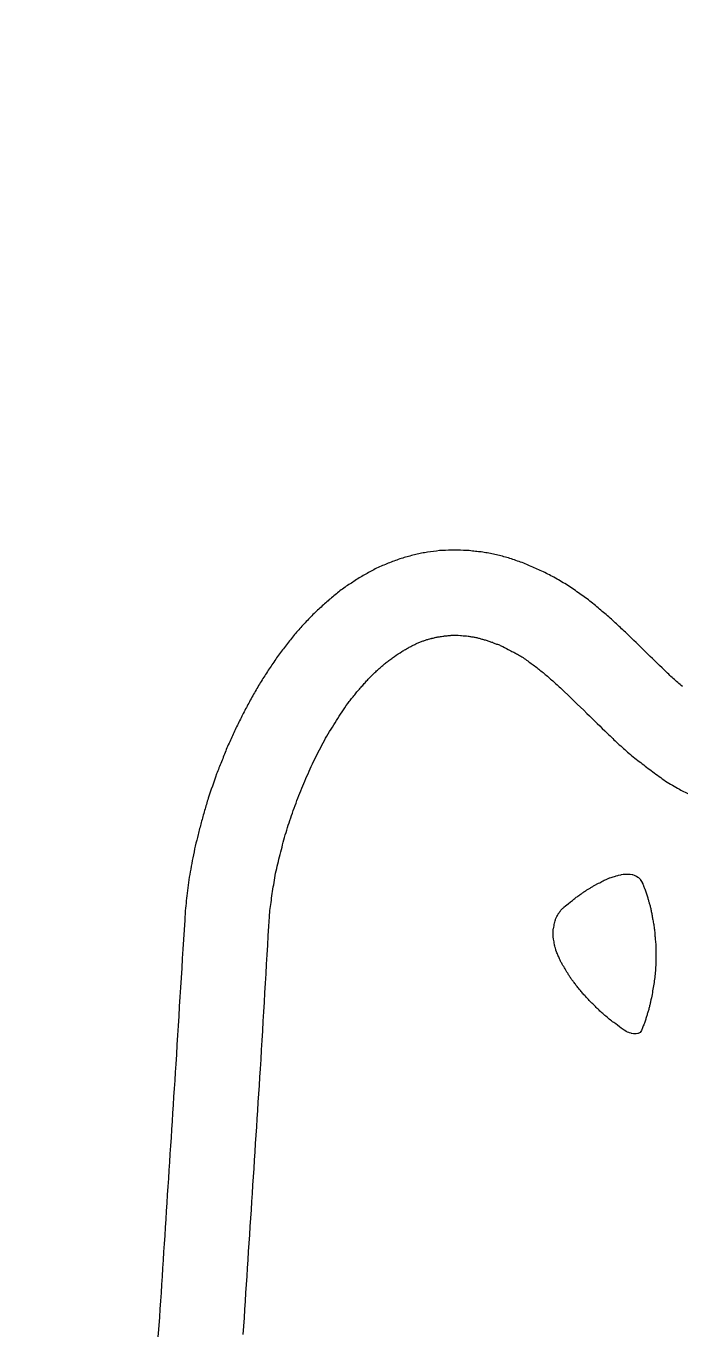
# Model space of a CAD drawing. Extents: x 0 to 790, y 0 to 579.
# Drawn here: x 480.31 to 481.982, y 474.945 to 478.275 of the extents above; entities that cross this region are included whole.
import ezdxf

# ---------------------------------------------------------------- set-up
doc = ezdxf.new("R2010")
doc.units = 0
doc.header["$LTSCALE"] = 10
doc.header["$MEASUREMENT"] = 0
doc.layers.get('0').update_dxf_attribs({"linetype": 'CONTINUOUS'})
doc.layers.add('1', color=7, linetype='CONTINUOUS')

msp = doc.modelspace()

# ---------------------------------------------------------------- linework, layer by layer
at = {"color": 7, "lineweight": -3}
for points in [[(481.2757, 476.9171), (481.2706, 476.9156), (481.2656, 476.9141), (481.2605, 476.9125)], [(481.2902, 476.9213), (481.2853, 476.9199), (481.2805, 476.9185), (481.2757, 476.9171)], [(481.3053, 476.9249), (481.3003, 476.9237), (481.2952, 476.9225), (481.2902, 476.9213)], [(481.3201, 476.9284), (481.3152, 476.9272), (481.3103, 476.926), (481.3053, 476.9249)], [(481.3353, 476.9309), (481.3303, 476.93), (481.3252, 476.9292), (481.3201, 476.9284)], [(481.3657, 476.9351), (481.3555, 476.9337), (481.3454, 476.9323), (481.3353, 476.9309)], [(481.3963, 476.9365), (481.3861, 476.936), (481.3759, 476.9356), (481.3657, 476.9351)], [(481.4115, 476.9365), (481.4065, 476.9365), (481.4014, 476.9365), (481.3963, 476.9365)], [(481.4419, 476.9351), (481.4317, 476.9356), (481.4216, 476.936), (481.4115, 476.9365)], [(481.4574, 476.933), (481.4522, 476.9337), (481.447, 476.9344), (481.4419, 476.9351)], [(481.4725, 476.9316), (481.4675, 476.932), (481.4624, 476.9325), (481.4574, 476.933)], [(481.4877, 476.9291), (481.4827, 476.9299), (481.4776, 476.9308), (481.4725, 476.9316)], [(481.5036, 476.9263), (481.4983, 476.9272), (481.493, 476.9282), (481.4877, 476.9291)], [(481.5188, 476.9228), (481.5137, 476.9239), (481.5086, 476.9251), (481.5036, 476.9263)], [(481.5343, 476.9185), (481.5291, 476.9199), (481.5239, 476.9213), (481.5188, 476.9228)], [(481.5494, 476.9139), (481.5444, 476.9155), (481.5393, 476.917), (481.5343, 476.9185)], [(481.2016, 476.8882), (481.197, 476.8857), (481.1924, 476.8832), (481.1879, 476.8808)], [(481.2164, 476.8952), (481.2115, 476.8929), (481.2065, 476.8905), (481.2016, 476.8882)], [(481.2312, 476.9012), (481.2263, 476.8992), (481.2214, 476.8972), (481.2164, 476.8952)], [(481.2457, 476.9069), (481.2409, 476.905), (481.2361, 476.9031), (481.2312, 476.9012)], [(481.2605, 476.9125), (481.2556, 476.9106), (481.2506, 476.9088), (481.2457, 476.9069)], [(481.565, 476.9083), (481.5598, 476.9102), (481.5546, 476.9121), (481.5494, 476.9139)], [(481.5808, 476.9034), (481.5756, 476.905), (481.5703, 476.9066), (481.565, 476.9083)], [(481.596, 476.8966), (481.591, 476.8989), (481.5859, 476.9011), (481.5808, 476.9034)], [(481.6115, 476.8896), (481.6064, 476.8919), (481.6012, 476.8943), (481.596, 476.8966)], [(481.6271, 476.8829), (481.6219, 476.8851), (481.6167, 476.8874), (481.6115, 476.8896)], [(481.1473, 476.8564), (481.1429, 476.8537), (481.1386, 476.851), (481.1342, 476.8483)], [(481.1603, 476.8656), (481.156, 476.8625), (481.1516, 476.8595), (481.1473, 476.8564)], [(481.1741, 476.873), (481.1695, 476.8705), (481.1649, 476.8681), (481.1603, 476.8656)], [(481.1879, 476.8808), (481.1833, 476.8782), (481.1787, 476.8756), (481.1741, 476.873)], [(481.6581, 476.867), (481.6478, 476.8723), (481.6374, 476.8776), (481.6271, 476.8829)], [(481.6736, 476.8578), (481.6685, 476.8609), (481.6633, 476.864), (481.6581, 476.867)], [(481.6899, 476.8483), (481.6844, 476.8515), (481.679, 476.8547), (481.6736, 476.8578)], [(481.0961, 476.8194), (481.0921, 476.8162), (481.0881, 476.813), (481.0841, 476.8099)], [(481.1085, 476.8296), (481.1044, 476.8262), (481.1002, 476.8228), (481.0961, 476.8194)], [(481.1212, 476.8395), (481.1169, 476.8362), (481.1127, 476.8329), (481.1085, 476.8296)], [(481.1342, 476.8483), (481.1299, 476.8454), (481.1255, 476.8424), (481.1212, 476.8395)], [(481.7054, 476.8381), (481.7002, 476.8415), (481.695, 476.8449), (481.6899, 476.8483)], [(481.7205, 476.8275), (481.7155, 476.831), (481.7104, 476.8346), (481.7054, 476.8381)], [(481.7354, 476.8173), (481.7304, 476.8207), (481.7255, 476.8241), (481.7205, 476.8275)], [(481.7498, 476.8063), (481.745, 476.81), (481.7402, 476.8136), (481.7354, 476.8173)], [(481.0605, 476.7883), (481.0565, 476.7847), (481.0525, 476.7811), (481.0485, 476.7774)], [(481.0721, 476.7993), (481.0683, 476.7956), (481.0644, 476.792), (481.0605, 476.7883)], [(481.0841, 476.8099), (481.0801, 476.8063), (481.0761, 476.8028), (481.0721, 476.7993)], [(481.7639, 476.7947), (481.7592, 476.7986), (481.7545, 476.8025), (481.7498, 476.8063)], [(481.778, 476.7827), (481.7733, 476.7867), (481.7686, 476.7907), (481.7639, 476.7947)], [(481.0256, 476.7538), (481.0218, 476.7499), (481.018, 476.746), (481.0143, 476.7421)], [(481.0369, 476.7658), (481.0331, 476.7618), (481.0293, 476.7578), (481.0256, 476.7538)], [(481.0485, 476.7774), (481.0446, 476.7735), (481.0407, 476.7696), (481.0369, 476.7658)], [(481.7918, 476.7718), (481.7872, 476.7754), (481.7826, 476.7791), (481.778, 476.7827)], [(481.8179, 476.7478), (481.8092, 476.7558), (481.8005, 476.7638), (481.7918, 476.7718)], [(480.9928, 476.7174), (480.9859, 476.7087), (480.9791, 476.7), (480.9723, 476.6913)], [(481.0037, 476.7298), (481.0001, 476.7257), (480.9964, 476.7216), (480.9928, 476.7174)], [(481.0143, 476.7421), (481.0108, 476.738), (481.0072, 476.7339), (481.0037, 476.7298)], [(481.3706, 476.716), (481.3752, 476.7167), (481.3791, 476.7174), (481.3791, 476.7174)], [(481.3791, 476.7174), (481.3836, 476.7174), (481.3875, 476.7181), (481.3875, 476.7181)], [(481.3875, 476.7181), (481.3918, 476.7188), (481.3963, 476.7188), (481.3963, 476.7188)], [(481.4217, 476.7181), (481.4275, 476.7177), (481.4333, 476.7172), (481.439, 476.7167)], [(481.844, 476.7234), (481.8353, 476.7315), (481.8266, 476.7397), (481.8179, 476.7478)], [(481.94, 476.6299), (481.908, 476.6611), (481.876, 476.6923), (481.844, 476.7234)], [(480.9723, 476.6913), (480.9656, 476.6824), (480.9589, 476.6735), (480.9522, 476.6645)], [(481.2789, 476.6829), (481.2822, 476.6847), (481.2855, 476.6866), (481.2887, 476.6885)], [(481.2887, 476.6885), (481.2915, 476.6899), (481.2942, 476.6913), (481.2969, 476.6927)], [(481.2969, 476.6927), (481.2996, 476.694), (481.3023, 476.6953), (481.305, 476.6966)], [(481.305, 476.6966), (481.3077, 476.6978), (481.3104, 476.699), (481.3131, 476.7002)], [(481.3131, 476.7002), (481.3159, 476.7013), (481.3187, 476.7025), (481.3216, 476.7037)], [(481.3216, 476.7037), (481.3243, 476.7046), (481.327, 476.7056), (481.3297, 476.7065)], [(481.3297, 476.7065), (481.3324, 476.7073), (481.3351, 476.7081), (481.3378, 476.709)], [(481.3378, 476.709), (481.342, 476.7097), (481.3459, 476.7111), (481.3459, 476.7111)], [(481.3459, 476.7111), (481.3505, 476.7118), (481.3544, 476.7132), (481.3544, 476.7132)], [(481.3544, 476.7132), (481.3586, 476.7139), (481.3625, 476.7146), (481.3625, 476.7146)], [(481.3625, 476.7146), (481.3671, 476.7153), (481.3706, 476.716), (481.3706, 476.716)], [(481.439, 476.7167), (481.4417, 476.7163), (481.4444, 476.7158), (481.4471, 476.7153)], [(481.4471, 476.7153), (481.4502, 476.7149), (481.4533, 476.7144), (481.4563, 476.7139)], [(481.4563, 476.7139), (481.4593, 476.7132), (481.4622, 476.7125), (481.4651, 476.7118)], [(481.4651, 476.7118), (481.468, 476.7109), (481.4708, 476.7099), (481.4736, 476.709)], [(481.4736, 476.709), (481.4765, 476.7084), (481.4795, 476.7078), (481.4824, 476.7072)], [(481.4824, 476.7072), (481.4856, 476.706), (481.4888, 476.7049), (481.4919, 476.7037)], [(481.4919, 476.7037), (481.4949, 476.7027), (481.4978, 476.7018), (481.5008, 476.7009)], [(481.5008, 476.7009), (481.5036, 476.6997), (481.5064, 476.6985), (481.5092, 476.6973)], [(481.5092, 476.6973), (481.5124, 476.6963), (481.5156, 476.6952), (481.5188, 476.6942)], [(481.5188, 476.6942), (481.5217, 476.6927), (481.5246, 476.6913), (481.5276, 476.6899)], [(481.5276, 476.6899), (481.5337, 476.6866), (481.5398, 476.6833), (481.5459, 476.68)], [(480.9522, 476.6645), (480.9458, 476.6552), (480.9395, 476.6459), (480.9331, 476.6367)], [(481.2231, 476.6437), (481.2261, 476.6462), (481.229, 476.6486), (481.2319, 476.6511)], [(481.2319, 476.6511), (481.2351, 476.6535), (481.2383, 476.6558), (481.2415, 476.6582)], [(481.2415, 476.6582), (481.2445, 476.6604), (481.2476, 476.6626), (481.2506, 476.6649)], [(481.2506, 476.6649), (481.257, 476.6691), (481.2633, 476.6733), (481.2697, 476.6776)], [(481.2697, 476.6776), (481.2728, 476.6793), (481.2758, 476.6811), (481.2789, 476.6829)], [(481.5459, 476.68), (481.5491, 476.6785), (481.5523, 476.677), (481.5554, 476.6755)], [(481.5554, 476.6755), (481.5585, 476.6738), (481.5616, 476.6722), (481.5646, 476.6705)], [(481.5646, 476.6705), (481.5685, 476.6683), (481.5724, 476.6661), (481.5763, 476.6638)], [(481.5763, 476.6638), (481.5803, 476.661), (481.5843, 476.6582), (481.5883, 476.6553)], [(481.5883, 476.6553), (481.592, 476.6526), (481.5958, 476.6499), (481.5995, 476.6472)], [(480.9331, 476.6367), (480.927, 476.6272), (480.9209, 476.6178), (480.9148, 476.6084)], [(481.1882, 476.6113), (481.191, 476.6141), (481.1938, 476.6169), (481.1967, 476.6197)], [(481.1967, 476.6197), (481.1995, 476.6224), (481.2023, 476.6251), (481.2051, 476.6278)], [(481.2051, 476.6278), (481.2081, 476.6305), (481.211, 476.6332), (481.214, 476.6359)], [(481.214, 476.6359), (481.217, 476.6385), (481.2201, 476.6411), (481.2231, 476.6437)], [(481.5995, 476.6472), (481.6034, 476.6444), (481.6073, 476.6416), (481.6112, 476.6388)], [(481.6112, 476.6388), (481.6148, 476.6358), (481.6185, 476.6329), (481.6221, 476.6299)], [(481.6221, 476.6299), (481.6258, 476.6271), (481.6294, 476.6243), (481.6331, 476.6215)], [(481.6331, 476.6215), (481.6403, 476.6151), (481.6476, 476.6088), (481.6549, 476.6024)], [(481.9626, 476.6084), (481.955, 476.6156), (481.9475, 476.6228), (481.94, 476.6299)], [(480.9148, 476.6084), (480.9089, 476.5988), (480.903, 476.5891), (480.8972, 476.5795)], [(481.1635, 476.5837), (481.1662, 476.5869), (481.1689, 476.5901), (481.1716, 476.5933)], [(481.1716, 476.5933), (481.1743, 476.5963), (481.177, 476.5994), (481.1797, 476.6024)], [(481.1797, 476.6024), (481.1826, 476.6054), (481.1854, 476.6083), (481.1882, 476.6113)], [(481.6549, 476.6024), (481.6623, 476.5957), (481.6697, 476.589), (481.6772, 476.5823)], [(481.9862, 476.588), (481.9783, 476.5948), (481.9704, 476.6016), (481.9626, 476.6084)], [(480.8972, 476.5795), (480.8916, 476.5694), (480.8861, 476.5593), (480.8806, 476.5492)], [(481.1314, 476.5446), (481.1341, 476.548), (481.1368, 476.5514), (481.1395, 476.5548)], [(481.1395, 476.5548), (481.1421, 476.558), (481.1447, 476.5612), (481.1473, 476.5643)], [(481.1473, 476.5643), (481.1498, 476.5676), (481.1522, 476.5709), (481.1547, 476.5742)], [(481.1547, 476.5742), (481.1576, 476.5774), (481.1606, 476.5806), (481.1635, 476.5837)], [(481.6772, 476.5823), (481.6988, 476.5614), (481.7204, 476.5405), (481.7421, 476.5195)], [(480.8647, 476.5195), (480.8597, 476.5094), (480.8546, 476.4993), (480.8495, 476.4892)], [(480.8806, 476.5492), (480.8753, 476.5393), (480.87, 476.5294), (480.8647, 476.5195)], [(481.1025, 476.5012), (481.1073, 476.5085), (481.1121, 476.5158), (481.1169, 476.5231)], [(481.1169, 476.5231), (481.1218, 476.5302), (481.1266, 476.5374), (481.1314, 476.5446)], [(481.7421, 476.5195), (481.7596, 476.5024), (481.7771, 476.4852), (481.7946, 476.468)], [(480.8495, 476.4892), (480.8447, 476.479), (480.8399, 476.4687), (480.8351, 476.4585)], [(481.0887, 476.479), (481.0933, 476.4864), (481.0979, 476.4938), (481.1025, 476.5012)], [(480.8351, 476.4585), (480.8305, 476.4482), (480.8259, 476.4378), (480.8213, 476.4275)], [(481.0623, 476.432), (481.0665, 476.4399), (481.0707, 476.4478), (481.075, 476.4557)], [(481.075, 476.4557), (481.0795, 476.4634), (481.0841, 476.4712), (481.0887, 476.479)], [(481.7946, 476.468), (481.8036, 476.4596), (481.8125, 476.4511), (481.8214, 476.4426)], [(480.8213, 476.4275), (480.8172, 476.4169), (480.8131, 476.4063), (480.809, 476.3957)], [(481.0499, 476.4088), (481.054, 476.4165), (481.0581, 476.4243), (481.0623, 476.432)], [(481.8214, 476.4426), (481.8308, 476.4343), (481.8403, 476.4259), (481.8497, 476.4176)], [(481.8497, 476.4176), (481.8546, 476.4135), (481.8595, 476.4093), (481.8645, 476.4052)], [(480.809, 476.3957), (480.8047, 476.3854), (480.8005, 476.375), (480.7963, 476.3647)], [(481.0383, 476.3841), (481.0422, 476.3923), (481.046, 476.4005), (481.0499, 476.4088)], [(481.8645, 476.4052), (481.8746, 476.3975), (481.8847, 476.3897), (481.8948, 476.3819)], [(480.7963, 476.3647), (480.7892, 476.344), (480.7822, 476.3233), (480.7751, 476.3026)], [(481.0164, 476.3343), (481.02, 476.3426), (481.0237, 476.3508), (481.0273, 476.359)], [(481.0273, 476.359), (481.031, 476.3674), (481.0346, 476.3757), (481.0383, 476.3841)], [(481.8948, 476.3819), (481.9, 476.3781), (481.9052, 476.3742), (481.9103, 476.3703)], [(481.9103, 476.3703), (481.9157, 476.3663), (481.9212, 476.3623), (481.9266, 476.3583)], [(481.9266, 476.3583), (481.932, 476.3544), (481.9374, 476.3505), (481.9428, 476.3467)], [(481.0065, 476.3096), (481.0098, 476.3179), (481.0131, 476.3261), (481.0164, 476.3343)], [(481.9428, 476.3467), (481.9487, 476.3433), (481.9546, 476.3398), (481.9604, 476.3364)], [(481.9604, 476.3364), (481.9664, 476.3328), (481.9724, 476.3291), (481.9784, 476.3255)], [(481.9784, 476.3255), (481.988, 476.3207), (481.9975, 476.3159), (482.007, 476.311)], [(480.7751, 476.3026), (480.772, 476.2922), (480.769, 476.2819), (480.7659, 476.2715)], [(480.997, 476.2839), (481.0002, 476.2925), (481.0033, 476.301), (481.0065, 476.3096)], [(480.7659, 476.2715), (480.763, 476.2612), (480.76, 476.2508), (480.7571, 476.2405)], [(480.9797, 476.2338), (480.9824, 476.242), (480.9851, 476.2502), (480.9878, 476.2585)], [(480.9878, 476.2585), (480.9909, 476.2669), (480.9939, 476.2754), (480.997, 476.2839)], [(480.7571, 476.2405), (480.7545, 476.2304), (480.7519, 476.2203), (480.7493, 476.2101)], [(480.972, 476.2091), (480.9745, 476.2173), (480.9771, 476.2255), (480.9797, 476.2338)], [(480.7493, 476.2101), (480.7469, 476.2003), (480.7444, 476.1904), (480.7419, 476.1805)], [(480.9652, 476.184), (480.9675, 476.1924), (480.9697, 476.2007), (480.972, 476.2091)], [(480.7419, 476.1805), (480.7399, 476.1706), (480.7379, 476.1608), (480.7359, 476.1509)], [(480.9529, 476.1354), (480.9548, 476.1434), (480.9567, 476.1513), (480.9585, 476.1593)], [(480.9585, 476.1593), (480.9608, 476.1676), (480.963, 476.1758), (480.9652, 476.184)], [(480.7303, 476.1219), (480.7288, 476.1128), (480.7272, 476.1036), (480.7257, 476.0944)], [(480.7359, 476.1509), (480.7341, 476.1412), (480.7322, 476.1316), (480.7303, 476.1219)], [(480.9473, 476.111), (480.9491, 476.1191), (480.951, 476.1272), (480.9529, 476.1354)], [(480.7257, 476.0944), (480.7245, 476.0853), (480.7234, 476.0761), (480.7222, 476.0669)], [(480.9391, 476.0648), (480.9406, 476.0724), (480.942, 476.0801), (480.9434, 476.0877)], [(480.9434, 476.0877), (480.9447, 476.0955), (480.946, 476.1033), (480.9473, 476.111)], [(481.7686, 476.0843), (481.7709, 476.0852), (481.7731, 476.086), (481.7753, 476.0868)], [(481.7753, 476.0868), (481.7771, 476.088), (481.7789, 476.0892), (481.7806, 476.0903)], [(481.7806, 476.0903), (481.7825, 476.0913), (481.7844, 476.0922), (481.7863, 476.0932)], [(481.7863, 476.0932), (481.788, 476.0939), (481.7898, 476.0946), (481.7916, 476.0953)], [(481.7916, 476.0953), (481.7965, 476.0974), (481.8011, 476.0995), (481.8011, 476.0995)], [(481.8011, 476.0995), (481.8057, 476.1006), (481.8096, 476.102), (481.8096, 476.102)], [(481.8096, 476.102), (481.8138, 476.1034), (481.8173, 476.1048), (481.8173, 476.1048)], [(481.8173, 476.1048), (481.8208, 476.1055), (481.8233, 476.1062), (481.8233, 476.1062)], [(481.8233, 476.1062), (481.8282, 476.1069), (481.8304, 476.1076), (481.8304, 476.1076)], [(481.8304, 476.1076), (481.8346, 476.1083), (481.8353, 476.109), (481.8353, 476.109)], [(481.8353, 476.109), (481.8412, 476.109), (481.8471, 476.109), (481.8529, 476.109)], [(481.8529, 476.109), (481.8575, 476.1076), (481.8586, 476.1076), (481.8586, 476.1076)], [(481.8586, 476.1076), (481.8632, 476.1062), (481.8642, 476.1055), (481.8642, 476.1055)], [(481.8642, 476.1055), (481.8681, 476.1034), (481.8692, 476.1034), (481.8692, 476.1034)], [(481.8692, 476.1034), (481.8745, 476.1002), (481.8748, 476.0995), (481.8748, 476.0995)], [(481.8748, 476.0995), (481.8794, 476.0946), (481.8794, 476.0939), (481.8794, 476.0939)], [(481.8794, 476.0939), (481.8829, 476.0889), (481.8829, 476.0882), (481.8829, 476.0882)], [(481.8829, 476.0882), (481.8847, 476.0836), (481.8854, 476.0836), (481.8854, 476.0836)], [(480.7222, 476.0669), (480.7211, 476.0582), (480.7201, 476.0495), (480.719, 476.0408)], [(480.9363, 476.0422), (480.9373, 476.0497), (480.9382, 476.0573), (480.9391, 476.0648)], [(481.7111, 476.0469), (481.7138, 476.0488), (481.7165, 476.0507), (481.7192, 476.0526)], [(481.7192, 476.0526), (481.7219, 476.0546), (481.7246, 476.0566), (481.7274, 476.0586)], [(481.7274, 476.0586), (481.7297, 476.0602), (481.7321, 476.0619), (481.7344, 476.0635)], [(481.7344, 476.0635), (481.737, 476.0652), (481.7396, 476.0668), (481.7422, 476.0685)], [(481.7422, 476.0685), (481.7444, 476.0698), (481.7466, 476.0711), (481.7489, 476.0723)], [(481.7489, 476.0723), (481.7512, 476.0738), (481.7536, 476.0752), (481.7559, 476.0766)], [(481.7559, 476.0766), (481.7582, 476.078), (481.7604, 476.0794), (481.7626, 476.0808)], [(481.7626, 476.0808), (481.7646, 476.082), (481.7666, 476.0832), (481.7686, 476.0843)], [(481.8854, 476.0836), (481.8865, 476.0808), (481.8868, 476.0787), (481.8868, 476.0787)], [(481.8868, 476.0787), (481.8875, 476.0766), (481.89, 476.0716), (481.89, 476.0716)], [(481.89, 476.0716), (481.8923, 476.0646), (481.8947, 476.0575), (481.897, 476.0505)], [(480.719, 476.0408), (480.7182, 476.0323), (480.7174, 476.0239), (480.7165, 476.0154)], [(480.9314, 476.0002), (480.932, 476.0071), (480.9326, 476.0139), (480.9331, 476.0207)], [(480.9331, 476.0207), (480.9342, 476.0279), (480.9353, 476.035), (480.9363, 476.0422)], [(481.6737, 476.0138), (481.6773, 476.018), (481.678, 476.0194), (481.678, 476.0194)], [(481.678, 476.0194), (481.6822, 476.023), (481.6833, 476.0244), (481.6833, 476.0244)], [(481.6833, 476.0244), (481.6854, 476.0265), (481.703, 476.0402), (481.703, 476.0402)], [(481.703, 476.0402), (481.7057, 476.0425), (481.7084, 476.0447), (481.7111, 476.0469)], [(481.897, 476.0505), (481.8977, 476.0477), (481.8985, 476.0448), (481.8992, 476.042)], [(481.8992, 476.042), (481.9, 476.0395), (481.9008, 476.0371), (481.9016, 476.0346)], [(481.9016, 476.0346), (481.9024, 476.0317), (481.9033, 476.0287), (481.9041, 476.0258)], [(481.9041, 476.0258), (481.9048, 476.0225), (481.9055, 476.0192), (481.9062, 476.0159)], [(480.7165, 476.0154), (480.7084, 475.8849), (480.7003, 475.7544), (480.6922, 475.6238)], [(480.9085, 475.6115), (480.9161, 475.7411), (480.9237, 475.8707), (480.9314, 476.0002)], [(481.6586, 475.9796), (481.6593, 475.9842), (481.66, 475.9863), (481.66, 475.9863)], [(481.66, 475.9863), (481.6617, 475.9912), (481.6621, 475.994), (481.6621, 475.994)], [(481.6621, 475.994), (481.6633, 475.9963), (481.6644, 475.9985), (481.6656, 476.0007)], [(481.6656, 476.0007), (481.6677, 476.005), (481.6691, 476.0071), (481.6691, 476.0071)], [(481.6691, 476.0071), (481.672, 476.0113), (481.6737, 476.0138), (481.6737, 476.0138)], [(481.9062, 476.0159), (481.9069, 476.0125), (481.9076, 476.0091), (481.9083, 476.0057)], [(481.9083, 476.0057), (481.9089, 476.002), (481.9095, 475.9984), (481.9101, 475.9947)], [(481.9101, 475.9947), (481.9108, 475.9909), (481.9115, 475.987), (481.9122, 475.9831)], [(481.6564, 475.9665), (481.6568, 475.9704), (481.6575, 475.9725), (481.6575, 475.9725)], [(481.6564, 475.9513), (481.6564, 475.9564), (481.6564, 475.9615), (481.6564, 475.9665)], [(481.6575, 475.9725), (481.6582, 475.9775), (481.6586, 475.9796), (481.6586, 475.9796)], [(481.9122, 475.9831), (481.9129, 475.9789), (481.9136, 475.9746), (481.9143, 475.9704)], [(481.9143, 475.9704), (481.9148, 475.966), (481.9153, 475.9617), (481.9157, 475.9573)], [(481.9157, 475.9573), (481.916, 475.953), (481.9162, 475.9486), (481.9164, 475.9443)], [(481.6568, 475.9429), (481.6564, 475.9471), (481.6564, 475.9513), (481.6564, 475.9513)], [(481.6582, 475.9362), (481.6577, 475.9384), (481.6573, 475.9406), (481.6568, 475.9429)], [(481.6593, 475.9291), (481.6589, 475.9315), (481.6586, 475.9338), (481.6582, 475.9362)], [(481.6614, 475.9217), (481.6596, 475.9263), (481.6593, 475.9291), (481.6593, 475.9291)], [(481.6628, 475.9161), (481.6621, 475.9182), (481.6614, 475.9217), (481.6614, 475.9217)], [(481.9164, 475.9443), (481.9169, 475.9397), (481.9174, 475.9351), (481.9179, 475.9305)], [(481.9179, 475.9305), (481.9181, 475.9207), (481.9183, 475.9108), (481.9186, 475.9009)], [(481.6649, 475.9104), (481.6631, 475.9147), (481.6628, 475.9161), (481.6628, 475.9161)], [(481.6667, 475.9051), (481.6661, 475.9069), (481.6655, 475.9087), (481.6649, 475.9104)], [(481.6699, 475.8981), (481.6684, 475.9016), (481.6667, 475.9051), (481.6667, 475.9051)], [(481.6737, 475.8893), (481.6716, 475.8942), (481.6699, 475.8981), (481.6699, 475.8981)], [(481.6766, 475.8836), (481.6756, 475.8855), (481.6747, 475.8874), (481.6737, 475.8893)], [(481.9186, 475.9009), (481.9183, 475.8906), (481.9181, 475.8802), (481.9178, 475.8699)], [(481.6794, 475.879), (481.6784, 475.8806), (481.6775, 475.8821), (481.6766, 475.8836)], [(481.6829, 475.8727), (481.6817, 475.8748), (481.6806, 475.8769), (481.6794, 475.879)], [(481.6864, 475.867), (481.6853, 475.8689), (481.6841, 475.8708), (481.6829, 475.8727)], [(481.69, 475.8603), (481.6888, 475.8626), (481.6876, 475.8648), (481.6864, 475.867)], [(481.6945, 475.854), (481.693, 475.8561), (481.6915, 475.8582), (481.69, 475.8603)], [(481.6988, 475.8466), (481.6974, 475.849), (481.696, 475.8515), (481.6945, 475.854)], [(481.9164, 475.8533), (481.9157, 475.8477), (481.915, 475.8422), (481.9143, 475.8367)], [(481.9178, 475.8699), (481.9174, 475.8643), (481.9169, 475.8588), (481.9164, 475.8533)], [(481.7041, 475.8388), (481.7023, 475.8414), (481.7005, 475.844), (481.6988, 475.8466)], [(481.7097, 475.8321), (481.7078, 475.8343), (481.706, 475.8366), (481.7041, 475.8388)], [(481.7157, 475.8236), (481.7137, 475.8265), (481.7117, 475.8293), (481.7097, 475.8321)], [(481.7221, 475.8155), (481.7199, 475.8182), (481.7178, 475.8209), (481.7157, 475.8236)], [(481.9115, 475.8198), (481.9106, 475.8138), (481.9096, 475.8078), (481.9087, 475.8018)], [(481.9143, 475.8367), (481.9134, 475.831), (481.9124, 475.8254), (481.9115, 475.8198)], [(481.7291, 475.8071), (481.7268, 475.8099), (481.7244, 475.8127), (481.7221, 475.8155)], [(481.7365, 475.7989), (481.7341, 475.8017), (481.7316, 475.8044), (481.7291, 475.8071)], [(481.7443, 475.7908), (481.7417, 475.7935), (481.7391, 475.7962), (481.7365, 475.7989)], [(481.7524, 475.7817), (481.7497, 475.7847), (481.747, 475.7878), (481.7443, 475.7908)], [(481.9087, 475.8018), (481.9074, 475.7958), (481.9061, 475.7898), (481.9048, 475.7838)], [(481.7616, 475.7735), (481.7585, 475.7763), (481.7555, 475.779), (481.7524, 475.7817)], [(481.7707, 475.7637), (481.7677, 475.767), (481.7646, 475.7703), (481.7616, 475.7735)], [(481.7803, 475.7548), (481.7771, 475.7578), (481.7739, 475.7607), (481.7707, 475.7637)], [(481.7909, 475.746), (481.7873, 475.749), (481.7838, 475.7519), (481.7803, 475.7548)], [(481.8981, 475.7563), (481.897, 475.7533), (481.896, 475.7504), (481.8949, 475.7474)], [(481.9006, 475.7658), (481.8997, 475.7626), (481.8989, 475.7594), (481.8981, 475.7563)], [(481.903, 475.775), (481.9022, 475.7719), (481.9014, 475.7688), (481.9006, 475.7658)], [(481.9048, 475.7838), (481.9042, 475.7808), (481.9036, 475.7779), (481.903, 475.775)], [(481.8021, 475.7362), (481.7984, 475.7394), (481.7946, 475.7427), (481.7909, 475.746)], [(481.8138, 475.728), (481.8099, 475.7307), (481.806, 475.7334), (481.8021, 475.7362)], [(481.8297, 475.7157), (481.8258, 475.7185), (481.8138, 475.728), (481.8138, 475.728)], [(481.8854, 475.7189), (481.8842, 475.7157), (481.883, 475.7125), (481.8819, 475.7093)], [(481.8889, 475.7287), (481.8878, 475.7255), (481.8866, 475.7222), (481.8854, 475.7189)], [(481.8925, 475.7383), (481.8913, 475.7351), (481.8901, 475.7319), (481.8889, 475.7287)], [(481.8949, 475.7474), (481.8941, 475.7444), (481.8933, 475.7413), (481.8925, 475.7383)], [(481.8374, 475.71), (481.8339, 475.7129), (481.8297, 475.7157), (481.8297, 475.7157)], [(481.8427, 475.7072), (481.8395, 475.7093), (481.8374, 475.71), (481.8374, 475.71)], [(481.8494, 475.7044), (481.8445, 475.7058), (481.8427, 475.7072), (481.8427, 475.7072)], [(481.8551, 475.7026), (481.8508, 475.704), (481.8494, 475.7044), (481.8494, 475.7044)], [(481.8614, 475.7012), (481.8565, 475.7019), (481.8551, 475.7026), (481.8551, 475.7026)], [(481.8667, 475.7012), (481.8649, 475.7012), (481.8632, 475.7012), (481.8614, 475.7012)], [(481.8723, 475.7019), (481.8674, 475.7012), (481.8667, 475.7012), (481.8667, 475.7012)], [(481.878, 475.7044), (481.8727, 475.7019), (481.8723, 475.7019), (481.8723, 475.7019)], [(481.8819, 475.7093), (481.8806, 475.7077), (481.8793, 475.706), (481.878, 475.7044)], [(480.6922, 475.6238), (480.6779, 475.4013), (480.6635, 475.1789), (480.6492, 474.9564)], [(480.8647, 474.9334), (480.8793, 475.1595), (480.8939, 475.3855), (480.9085, 475.6115)], [(480.6492, 474.9564), (480.6394, 474.8504), (480.6296, 474.7445), (480.6199, 474.6385)]]:
    msp.add_open_spline(points, degree=3, dxfattribs=at)
msp.add_open_spline([(481.3963, 476.7188), (481.4021, 476.7188), (481.4079, 476.7188), (481.4136, 476.7188), (481.4175, 476.7188), (481.4217, 476.7181), (481.4217, 476.7181)], degree=3, knots=[182.797081, 182.797081, 182.797081, 182.797081, 182.846081, 182.846081, 182.846081, 183.846081, 183.846081, 183.846081, 183.846081], dxfattribs=at)
at = {"layer": '1', "color": 7, "linetype": 'Continuous', "lineweight": -3}
for points, knots in [([(485.2664, 500.2024), (485.2628, 500.2011), (485.2556, 500.1986), (485.2391, 500.1932), (485.2164, 500.1859), (485.1714, 500.1722), (485.1171, 500.1571), (485.0542, 500.141), (485.0033, 500.1286), (484.9513, 500.1166), (484.8958, 500.1044), (484.8364, 500.092), (484.7731, 500.0794), (484.6764, 500.061), (484.5393, 500.0369), (484.3514, 500.0069), (484.1445, 499.9769), (483.9186, 499.9468), (483.6527, 499.9141), (483.3402, 499.8788), (482.9738, 499.8411), (482.5758, 499.8035), (482.147, 499.7661), (481.688, 499.729), (481.1994, 499.6922), (480.6818, 499.6557), (480.2168, 499.6251), (479.8189, 499.6001), (479.4988, 499.5806), (479.1742, 499.5614), (478.8455, 499.5425), (478.5132, 499.5239), (478.1778, 499.5057), (477.8395, 499.4878), (477.4989, 499.4703), (477.1563, 499.453), (476.8119, 499.4361), (476.4662, 499.4195), (476.1195, 499.4033), (475.772, 499.3873), (475.4239, 499.3716), (475.0757, 499.3562), (474.7274, 499.3411), (474.3795, 499.3262), (474.032, 499.3117), (473.6853, 499.2973), (473.3395, 499.2833), (472.9947, 499.2695), (472.6512, 499.2559), (472.309, 499.2425), (471.9684, 499.2294), (471.6294, 499.2164), (471.2922, 499.2037), (470.957, 499.1912), (470.6239, 499.1788), (470.2929, 499.1666), (469.9642, 499.1546), (469.6379, 499.1428), (469.3141, 499.1311), (468.9801, 499.1191), (468.6333, 499.1066), (468.2707, 499.0936), (467.9023, 499.0803), (467.5279, 499.0668), (467.1476, 499.0529), (466.7613, 499.0388), (466.369, 499.0243), (465.9707, 499.0095), (465.5665, 498.9943), (465.1561, 498.9788), (464.7397, 498.9628), (464.3171, 498.9463), (463.8883, 498.9294), (463.4534, 498.912), (463.0123, 498.894), (462.5649, 498.8755), (462.1113, 498.8563), (461.6514, 498.8366), (461.1852, 498.8161), (460.7128, 498.7949), (460.2341, 498.773), (459.7491, 498.7503), (459.2579, 498.7268), (458.7604, 498.7024), (458.2567, 498.6771), (457.7466, 498.6509), (457.2301, 498.6237), (456.7071, 498.5955), (456.2737, 498.5715), (455.9315, 498.5523), (455.6822, 498.5385), (455.4311, 498.5245), (455.1781, 498.5106), (454.9232, 498.4965), (454.6665, 498.4825), (454.4079, 498.4684), (454.1475, 498.4543), (453.8852, 498.4401), (453.6211, 498.426), (453.3552, 498.4118), (453.0876, 498.3976), (452.8182, 498.3835), (452.5471, 498.3693), (452.2743, 498.3551), (451.9999, 498.3409), (451.7238, 498.3267), (451.4462, 498.3126), (451.167, 498.2985), (450.8863, 498.2844), (450.6041, 498.2703), (450.3205, 498.2563), (450.0354, 498.2423), (449.7488, 498.2283), (449.4607, 498.2144), (449.171, 498.2006), (448.8796, 498.1868), (448.5863, 498.173), (448.2911, 498.1593), (447.9939, 498.1456), (447.6945, 498.132), (447.3929, 498.1185), (447.0889, 498.105), (446.7825, 498.0916), (446.4734, 498.0782), (446.1617, 498.0649), (445.8471, 498.0517), (445.5299, 498.0385), (445.2101, 498.0254), (444.8884, 498.0124), (444.5651, 497.9995), (444.2408, 497.9867), (443.9158, 497.974), (443.5909, 497.9614), (443.2663, 497.949), (442.8707, 497.934), (442.4094, 497.9164), (441.8881, 497.8963), (441.384, 497.8764), (440.8944, 497.8567), (440.4136, 497.8372), (439.9341, 497.8177), (439.4487, 497.7982), (438.9506, 497.7786), (438.434, 497.7588), (437.8932, 497.7386), (437.3235, 497.7181), (436.7255, 497.6972), (436.1066, 497.6762), (435.4805, 497.655), (434.8604, 497.6341), (434.2533, 497.6133), (433.6599, 497.5928), (433.0773, 497.5724), (432.5032, 497.5521), (431.9367, 497.5317), (431.3779, 497.5112), (430.8273, 497.4903), (430.2853, 497.4691), (429.7521, 497.4473), (429.2276, 497.4249), (428.7118, 497.4018), (428.2046, 497.378), (427.706, 497.3533), (427.2157, 497.3277), (426.7338, 497.3011), (426.2602, 497.2735), (425.7948, 497.2447), (425.3377, 497.2148), (424.8889, 497.1837), (424.4484, 497.1513), (424.0163, 497.1177), (423.5927, 497.0827), (423.1777, 497.0464), (422.7712, 497.0089), (422.3733, 496.97), (421.9839, 496.9298), (421.6029, 496.8883), (421.23, 496.8454), (420.865, 496.8011), (420.5078, 496.7554), (420.1582, 496.7085), (419.8165, 496.6602), (419.4827, 496.6107), (419.1571, 496.56), (418.84, 496.5083), (418.5315, 496.4556), (418.2317, 496.402), (417.9407, 496.3476), (417.6584, 496.2925), (417.3847, 496.2367), (417.1194, 496.1803), (416.8625, 496.1235), (416.5522, 496.052), (416.1884, 495.9639), (415.7711, 495.8565), (415.3612, 495.7442), (414.9588, 495.6271), (414.564, 495.5051), (414.1768, 495.3782), (413.7974, 495.2462), (413.4258, 495.1093), (413.0623, 494.9674), (412.7069, 494.8205), (412.3598, 494.6688), (412.021, 494.5123), (411.6907, 494.3512), (411.3689, 494.1854), (411.0558, 494.0153), (410.7512, 493.8408), (410.4554, 493.6623), (410.1683, 493.4798), (409.89, 493.2937), (409.6204, 493.1043), (409.3596, 492.9118), (409.1076, 492.7166), (408.8642, 492.5188), (408.6296, 492.3189), (408.4035, 492.1171), (408.1858, 491.9139), (407.9765, 491.7096), (407.7753, 491.5045), (407.5822, 491.2989), (407.3971, 491.0932), (407.2197, 490.8877), (407.0499, 490.6828), (406.8874, 490.4789), (406.7321, 490.2763), (406.5839, 490.0754), (406.4424, 489.8765), (406.3076, 489.6799), (406.1792, 489.4858), (406.057, 489.2945), (405.8304, 488.9272), (405.5216, 488.3824), (405.16, 487.657), (404.848, 486.9506), (404.5792, 486.2689), (404.3482, 485.6164), (404.1502, 484.997), (403.9809, 484.4131), (403.8364, 483.8667), (403.7138, 483.3589), (403.6118, 482.8958), (403.5265, 482.4702), (403.4534, 482.0753), (403.3887, 481.6984), (403.3313, 481.3397), (403.2802, 480.9997), (403.2349, 480.6785), (403.1948, 480.3762), (403.1596, 480.0928), (403.129, 479.8281), (403.1062, 479.6141), (403.09, 479.4453), (403.0788, 479.3163), (403.0686, 479.1897), (403.0595, 479.0654), (403.0511, 478.9437), (403.0435, 478.8245), (403.0365, 478.708), (403.03, 478.5942), (403.0239, 478.483), (403.0182, 478.3746), (403.0127, 478.2689), (403.0075, 478.1659), (403.0025, 478.0657), (402.9977, 477.9682), (402.993, 477.8735), (402.9884, 477.7814), (402.984, 477.6919), (402.9797, 477.605), (402.9755, 477.5206), (402.9715, 477.4386), (402.9676, 477.3588), (402.964, 477.2812), (402.9605, 477.2057), (402.9572, 477.1321), (402.9543, 477.0603), (402.9515, 476.9902), (402.9491, 476.9217), (402.947, 476.8545), (402.9452, 476.7885), (402.9438, 476.7235), (402.9427, 476.6592), (402.9419, 476.5956), (402.9414, 476.5322), (402.9411, 476.469), (402.9411, 476.4057), (402.9411, 476.342), (402.9413, 476.2777), (402.9413, 476.2346), (402.9413, 476.2129)], [0, 0, 0, 0, 0.000804, 0.001608, 0.00356, 0.005512, 0.010476, 0.013329, 0.015842, 0.018394, 0.020983, 0.023611, 0.026277, 0.028981, 0.035245, 0.041511, 0.047777, 0.054042, 0.060304, 0.068157, 0.076003, 0.083842, 0.091676, 0.099509, 0.107344, 0.115184, 0.123034, 0.127405, 0.131744, 0.136048, 0.140319, 0.144554, 0.148754, 0.152918, 0.157045, 0.161135, 0.165188, 0.169205, 0.173187, 0.177133, 0.181043, 0.184918, 0.188757, 0.19256, 0.196327, 0.200059, 0.203754, 0.207414, 0.211039, 0.214628, 0.218182, 0.221701, 0.225184, 0.228631, 0.232043, 0.235419, 0.23876, 0.242064, 0.245334, 0.248567, 0.252146, 0.255774, 0.259452, 0.263179, 0.266956, 0.270783, 0.27466, 0.278587, 0.282564, 0.286592, 0.290671, 0.294802, 0.298985, 0.303219, 0.307507, 0.311847, 0.31624, 0.320687, 0.325187, 0.329741, 0.334348, 0.33901, 0.343725, 0.348495, 0.353319, 0.358198, 0.363134, 0.368127, 0.373179, 0.375538, 0.377912, 0.380303, 0.38271, 0.385133, 0.387573, 0.390029, 0.392501, 0.39499, 0.397495, 0.400015, 0.402552, 0.405104, 0.407671, 0.410253, 0.412849, 0.41546, 0.418085, 0.420724, 0.423377, 0.426043, 0.428722, 0.431413, 0.434117, 0.436836, 0.439568, 0.442317, 0.445082, 0.447865, 0.450666, 0.453487, 0.456328, 0.459191, 0.462077, 0.464987, 0.467922, 0.470883, 0.473871, 0.476882, 0.479911, 0.482954, 0.486007, 0.489066, 0.492124, 0.495178, 0.498223, 0.503286, 0.508194, 0.51293, 0.51751, 0.522007, 0.526495, 0.531041, 0.535707, 0.54055, 0.545623, 0.550973, 0.556631, 0.562508, 0.568449, 0.574314, 0.580026, 0.585608, 0.591093, 0.596507, 0.601855, 0.607134, 0.612337, 0.61746, 0.622503, 0.627466, 0.63235, 0.637155, 0.641881, 0.646531, 0.651106, 0.655605, 0.660028, 0.664377, 0.668649, 0.672846, 0.676966, 0.681009, 0.684974, 0.688861, 0.69267, 0.6964, 0.700054, 0.703634, 0.707142, 0.710581, 0.71395, 0.717251, 0.720478, 0.723631, 0.726707, 0.729705, 0.732622, 0.735459, 0.738216, 0.740896, 0.743498, 0.746023, 0.748472, 0.75267, 0.756811, 0.760897, 0.764929, 0.768905, 0.772828, 0.776698, 0.780513, 0.784273, 0.787979, 0.791631, 0.795228, 0.798771, 0.802259, 0.805694, 0.809075, 0.812404, 0.81568, 0.818902, 0.822072, 0.825189, 0.828253, 0.831265, 0.834224, 0.83713, 0.839984, 0.842786, 0.845535, 0.848232, 0.850877, 0.853469, 0.856007, 0.858493, 0.860924, 0.8633, 0.865621, 0.867887, 0.870097, 0.872251, 0.874349, 0.882377, 0.89003, 0.897313, 0.904216, 0.910725, 0.916834, 0.922538, 0.927837, 0.932732, 0.937226, 0.941165, 0.944925, 0.948505, 0.951905, 0.955122, 0.958157, 0.96101, 0.963681, 0.966173, 0.968487, 0.969721, 0.970932, 0.972121, 0.973287, 0.974428, 0.975546, 0.976638, 0.977705, 0.978747, 0.979763, 0.980754, 0.981718, 0.982657, 0.98357, 0.984458, 0.985321, 0.986159, 0.986973, 0.987764, 0.988533, 0.98928, 0.990006, 0.990714, 0.991403, 0.992075, 0.992731, 0.993372, 0.994, 0.994618, 0.995226, 0.995826, 0.996421, 0.997013, 0.997603, 0.998195, 0.99879, 0.999391, 1, 1, 1, 1]), ([(402.9413, 476.2129), (402.9413, 476.1608), (402.9412, 476.1098), (402.9411, 476.0086), (402.9411, 475.9585), (402.942, 475.8078), (402.9436, 475.7069), (402.9481, 475.5497), (402.9499, 475.4962), (402.954, 475.3864), (402.9564, 475.33), (402.9642, 475.1555), (402.9703, 475.032), (402.9836, 474.7664), (402.9907, 474.6243), (403.0059, 474.3195), (403.0139, 474.1567), (403.0323, 473.8101), (403.0425, 473.6263), (403.0685, 473.2388), (403.0842, 473.0353), (403.1055, 472.8219), (403.1057, 472.8194), (403.106, 472.8167), (403.1061, 472.8157), (403.1062, 472.8153), (403.1062, 472.8152), (403.1062, 472.8149), (403.1064, 472.8132), (403.1069, 472.8083), (403.108, 472.7974), (403.1102, 472.7754), (403.1147, 472.7311), (403.1243, 472.6409), (403.1331, 472.5608), (403.1518, 472.3968), (403.1655, 472.2825), (403.2105, 471.9244), (403.2455, 471.6653), (403.3072, 471.2461), (403.3293, 471.1013), (403.3771, 470.8017), (403.4028, 470.6469), (403.4861, 470.1678), (403.5499, 469.8288), (403.6263, 469.4688), (403.6272, 469.4646), (403.6282, 469.46), (403.6285, 469.4583), (403.6287, 469.4576), (403.6287, 469.4574), (403.6288, 469.4569), (403.6295, 469.4536), (403.6315, 469.4444), (403.6359, 469.4238), (403.6448, 469.3823), (403.663, 469.2985), (403.701, 469.1275), (403.7364, 468.9752), (403.811, 468.6629), (403.8661, 468.4444), (403.9885, 467.9877), (404.0559, 467.7494), (404.2052, 467.2539), (404.2872, 466.9967), (404.4686, 466.4651), (404.5681, 466.1907), (404.7877, 465.6272), (404.9078, 465.3381), (405.1724, 464.7489), (405.3168, 464.4489), (405.6344, 463.8417), (405.8076, 463.5346), (406.0009, 463.2211), (406.0054, 463.2139), (406.0102, 463.2061), (406.0121, 463.2031), (406.0128, 463.2018), (406.013, 463.2016), (406.0135, 463.2007), (406.0169, 463.1952), (406.0264, 463.18), (406.0477, 463.1459), (406.0907, 463.0773), (406.179, 462.9391), (406.2581, 462.8189), (406.4215, 462.5767), (406.5371, 462.4126), (406.7824, 462.0804), (406.9122, 461.9124), (407.1871, 461.5742), (407.3321, 461.4041), (407.7914, 460.8935), (408.13, 460.5528), (408.6906, 460.0515), (408.8863, 459.886), (409.2956, 459.5602), (409.5093, 459.3998), (409.9548, 459.0856), (410.1866, 458.9317), (410.6683, 458.6319), (410.9182, 458.486), (411.4357, 458.2031), (411.7034, 458.0662), (412.2563, 457.8018), (412.5416, 457.6745), (413.129, 457.4299), (413.4313, 457.3126), (414.0522, 457.0883), (414.3708, 456.9814), (415.0236, 456.7776), (415.3579, 456.6808), (416.0419, 456.4972), (416.3915, 456.4103), (416.76, 456.3255), (416.7768, 456.3217), (416.7949, 456.3175), (416.8021, 456.3159), (416.8037, 456.3155), (416.804, 456.3154), (416.8042, 456.3154), (416.8045, 456.3153), (416.8049, 456.3152), (416.8064, 456.3149), (416.8168, 456.3125), (416.8449, 456.3061), (416.9081, 456.2918), (417.0362, 456.2632), (417.2985, 456.2062), (417.6906, 456.1253), (418.0234, 456.0617), (418.366, 455.9987), (418.5422, 455.9676), (419.0853, 455.8753), (419.4668, 455.8156), (420.066, 455.7296), (420.2701, 455.7015), (420.6869, 455.6468), (420.8995, 455.62), (421.5506, 455.542), (422.0022, 455.4927), (422.9442, 455.3996), (423.4346, 455.3558), (424.4532, 455.2735), (424.9814, 455.2351), (425.8016, 455.1812), (426.0797, 455.1639), (426.645, 455.1305), (426.9323, 455.1143), (427.808, 455.0675), (428.4105, 455.0384), (429.6544, 454.9832), (430.2958, 454.9571), (431.6181, 454.9066), (432.2987, 454.8822), (433.3423, 454.8455), (433.6942, 454.8332), (434.2326, 454.8146), (434.4139, 454.8084), (434.6891, 454.799), (434.7814, 454.7958), (434.9672, 454.7895), (435.0607, 454.7863), (435.3431, 454.7768), (435.724, 454.7639), (436.2979, 454.7445), (436.6744, 454.7316), (436.9513, 454.722), (437.0427, 454.7189), (437.2232, 454.7125), (437.3122, 454.7094), (437.7516, 454.6937), (438.0847, 454.6814), (438.7237, 454.6572), (439.0296, 454.6453), (439.6256, 454.6217), (439.9156, 454.61), (440.4931, 454.5865), (440.7807, 454.5748), (441.2217, 454.557), (441.3704, 454.551), (441.6732, 454.539), (441.8273, 454.5329), (442.2971, 454.5145), (442.6203, 454.5021), (442.9723, 454.4888), (443.0034, 454.4876), (443.0371, 454.4863), (443.0501, 454.4858), (443.0554, 454.4856), (443.0577, 454.4855), (443.0649, 454.4853), (443.1081, 454.4836), (443.2284, 454.4791), (443.4982, 454.4688), (443.7302, 454.4598), (444.1941, 454.4418), (444.8127, 454.4175), (445.424, 454.3926), (446.0279, 454.3675), (446.326, 454.3548), (447.2097, 454.3166), (447.7848, 454.2908), (448.9141, 454.2384), (449.4683, 454.2119), (451.1085, 454.1317), (452.1735, 454.0772), (453.7161, 453.9955), (454.2211, 453.9683), (455.2114, 453.9142), (455.6968, 453.8873), (456.2024, 453.8591), (456.233, 453.8574), (456.2636, 453.8557), (456.2648, 453.8556), (456.2651, 453.8556), (456.2657, 453.8555), (456.2666, 453.8555), (456.27, 453.8553), (456.2781, 453.8549), (456.2955, 453.8539), (456.3302, 453.8519), (456.4392, 453.8459), (456.6961, 453.8317), (457.2447, 453.8018), (457.7073, 453.7775), (458.6228, 453.7304), (459.2201, 453.701), (460.3892, 453.6457), (460.9608, 453.6198), (462.0782, 453.5709), (462.6239, 453.548), (463.6896, 453.5044), (464.2096, 453.4838), (465.2243, 453.4446), (465.7189, 453.4259), (466.6833, 453.3901), (467.1532, 453.3729), (468.0682, 453.3397), (468.5133, 453.3237), (468.9733, 453.3071), (469.0037, 453.306), (469.0357, 453.3049), (469.0416, 453.3047), (469.0446, 453.3046), (469.0458, 453.3045), (469.0465, 453.3045), (469.0467, 453.3045), (469.047, 453.3045), (469.0518, 453.3043), (469.0659, 453.3038), (469.1173, 453.302), (469.2396, 453.2976), (469.5071, 453.2879), (469.7434, 453.2794), (470.2249, 453.2619), (470.558, 453.2497), (471.2468, 453.2242), (471.6026, 453.2109), (472.3345, 453.1829), (472.7108, 453.1682), (473.4811, 453.1375), (473.8751, 453.1214), (474.6779, 453.0876), (475.0865, 453.0699), (475.9136, 453.0328), (476.332, 453.0134), (476.9627, 452.9828), (477.1733, 452.9724), (477.5948, 452.9511), (477.8056, 452.9402), (478.4367, 452.9066), (478.8558, 452.8833), (479.6809, 452.8346), (480.0869, 452.8092), (480.8745, 452.7565), (481.2557, 452.7292), (481.9841, 452.6727), (482.3313, 452.6436), (482.8189, 452.5985), (482.9759, 452.5833), (483.2776, 452.5525), (483.4223, 452.5369), (483.8371, 452.4895), (484.0875, 452.4572), (484.4188, 452.4081), (484.5218, 452.3916), (484.7124, 452.3584), (484.8, 452.3417), (485.0398, 452.2914), (485.1687, 452.2575), (485.2667, 452.2235)], [0, 0, 0, 0, 0.001953, 0.001953, 0.003906, 0.003906, 0.007813, 0.007813, 0.009766, 0.009766, 0.011719, 0.011719, 0.015625, 0.015625, 0.019531, 0.019531, 0.023438, 0.023438, 0.027344, 0.027344, 0.03125, 0.03125, 0.031281, 0.031296, 0.0313, 0.0313, 0.031303, 0.031303, 0.031311, 0.031372, 0.031494, 0.031738, 0.032227, 0.033203, 0.035156, 0.035156, 0.039063, 0.039063, 0.046875, 0.046875, 0.050781, 0.050781, 0.054688, 0.054688, 0.0625, 0.0625, 0.062561, 0.062592, 0.062599, 0.062599, 0.062607, 0.062607, 0.062622, 0.062744, 0.062988, 0.063477, 0.064453, 0.066406, 0.070313, 0.070313, 0.078125, 0.078125, 0.085938, 0.085938, 0.09375, 0.09375, 0.101563, 0.101563, 0.109375, 0.109375, 0.117188, 0.117188, 0.125, 0.125, 0.125122, 0.125183, 0.125198, 0.125198, 0.125214, 0.125214, 0.125244, 0.125488, 0.125977, 0.126953, 0.128906, 0.132813, 0.132813, 0.140625, 0.140625, 0.148438, 0.148438, 0.15625, 0.15625, 0.171875, 0.171875, 0.179688, 0.179688, 0.1875, 0.1875, 0.195313, 0.195313, 0.203125, 0.203125, 0.210938, 0.210938, 0.21875, 0.21875, 0.226563, 0.226563, 0.234375, 0.234375, 0.242188, 0.242188, 0.25, 0.25, 0.250244, 0.250366, 0.250397, 0.250401, 0.250401, 0.250404, 0.250404, 0.250412, 0.250427, 0.250488, 0.250977, 0.251953, 0.253906, 0.257813, 0.265625, 0.273438, 0.273438, 0.28125, 0.28125, 0.296875, 0.296875, 0.304688, 0.304688, 0.3125, 0.3125, 0.328125, 0.328125, 0.34375, 0.34375, 0.359375, 0.359375, 0.367188, 0.367188, 0.375, 0.375, 0.390625, 0.390625, 0.40625, 0.40625, 0.421875, 0.421875, 0.429688, 0.429688, 0.433594, 0.433594, 0.435547, 0.435547, 0.4375, 0.4375, 0.441406, 0.445313, 0.449219, 0.449219, 0.451172, 0.451172, 0.453125, 0.453125, 0.460938, 0.460938, 0.46875, 0.46875, 0.476563, 0.476563, 0.484375, 0.484375, 0.488281, 0.488281, 0.492188, 0.492188, 0.5, 0.5, 0.500488, 0.500732, 0.500793, 0.500793, 0.500854, 0.500854, 0.500977, 0.501953, 0.503906, 0.507813, 0.507813, 0.515625, 0.523438, 0.523438, 0.53125, 0.53125, 0.546875, 0.546875, 0.5625, 0.5625, 0.59375, 0.59375, 0.609375, 0.609375, 0.625, 0.625, 0.625977, 0.626007, 0.626007, 0.626015, 0.626015, 0.626022, 0.626038, 0.626099, 0.626221, 0.626465, 0.626953, 0.628906, 0.632813, 0.640625, 0.640625, 0.65625, 0.65625, 0.671875, 0.671875, 0.6875, 0.6875, 0.703125, 0.703125, 0.71875, 0.71875, 0.734375, 0.734375, 0.75, 0.75, 0.750977, 0.751099, 0.75116, 0.75119, 0.751205, 0.751205, 0.751213, 0.751213, 0.751221, 0.751465, 0.751953, 0.753906, 0.757813, 0.765625, 0.765625, 0.78125, 0.78125, 0.796875, 0.796875, 0.8125, 0.8125, 0.828125, 0.828125, 0.84375, 0.84375, 0.859375, 0.859375, 0.867188, 0.867188, 0.875, 0.875, 0.890625, 0.890625, 0.90625, 0.90625, 0.921875, 0.921875, 0.9375, 0.9375, 0.945313, 0.945313, 0.953125, 0.953125, 0.96875, 0.96875, 0.976563, 0.976563, 0.984375, 0.984375, 1, 1, 1, 1])]:
    msp.add_open_spline(points, degree=3, knots=knots, dxfattribs=at)

doc.saveas('drawing.dxf')
